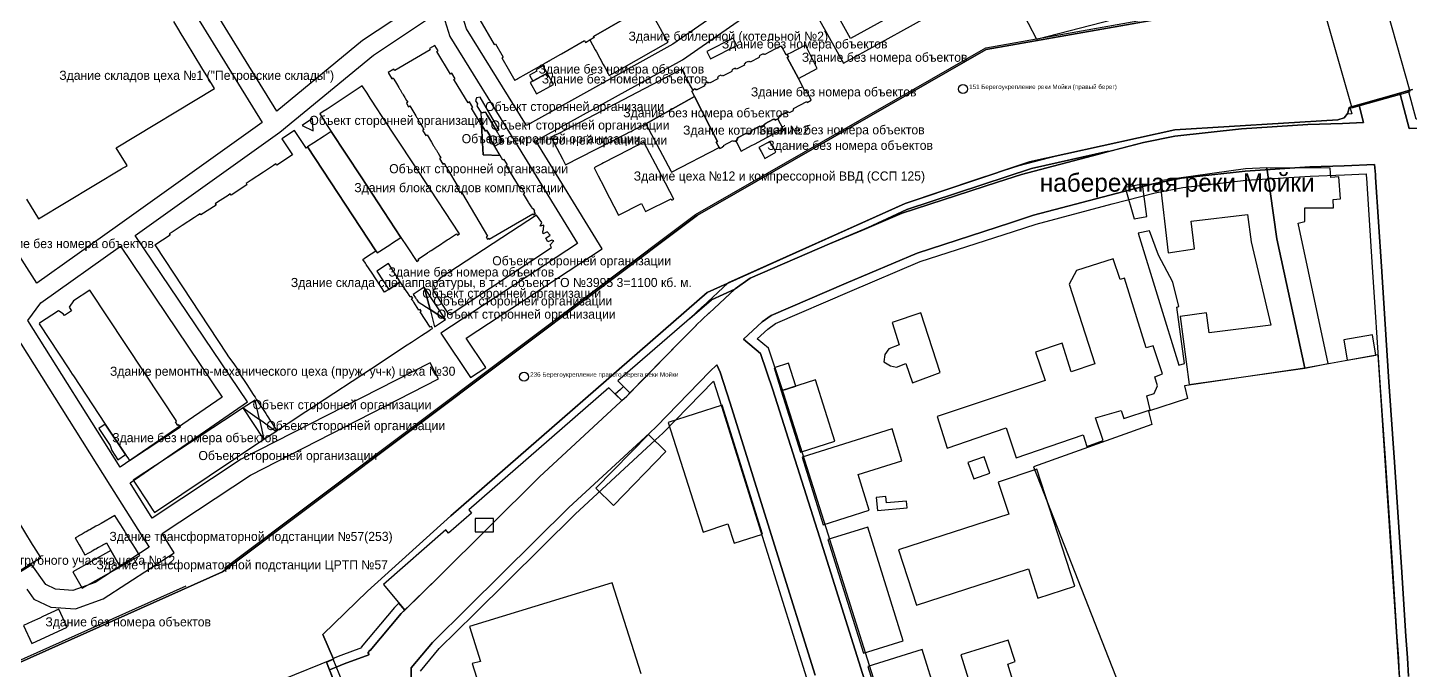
# Model space of a CAD drawing. Extents: x -1571 to 863, y -881 to 2148.
# Drawn here: x -115.9 to 339.2, y 1135.4 to 1347.2 of the extents above; entities that cross this region are included whole.
import ezdxf

# ---------------------------------------------------------------- set-up
doc = ezdxf.new("R2010")
doc.units = 0
for name, color, linetype in [('AREAS', 62, 'CONTINUOUS'), ('BRIDGES', 34, 'CONTINUOUS'), ('BUILDINGS_CONTEXT', 9, 'CONTINUOUS'), ('BUILDINGS_SHIPYARD', 6, 'CONTINUOUS'), ('FENCE', 1, 'CONTINUOUS'), ('LABELS', 7, 'CONTINUOUS'), ('LAND_EDGE', 8, 'CONTINUOUS'), ('ROADS_CITY', 8, 'CONTINUOUS'), ('ROADS_INTERNAL', 250, 'CONTINUOUS'), ('SIDEWALKS', 9, 'CONTINUOUS'), ('WATER', 5, 'CONTINUOUS'), ('ZONE_SHIPYARD', 1, 'CONTINUOUS')]:
    doc.layers.add(name, color=color, linetype=linetype)

msp = doc.modelspace()

# ---------------------------------------------------------------- linework, layer by layer
at = {"layer": 'AREAS'}
for points in [[(158.928, 1280.546), (171.949, 1286.064), (203.338, 1296.258), (211.222, 1298.817), (236.717, 1305.569), (239.92, 1306.408), (239.9, 1306.5), (214.5, 1300.8), (173.5, 1287.3)], [(78.3, 1230.8), (82.325, 1226.857), (98.732, 1243.732), (104.189, 1249.115), (104.133, 1249.175), (106.255, 1251.153), (108.32, 1253.19), (108.378, 1253.132), (116.887, 1261.062), (109.2, 1257.5)], [(215.2, 1202.5), (247.8, 1119.3), (263.2, 1121.8), (282.4, 1131.2), (336, 1128.2), (328.6, 1239.4), (304.5, 1235), (264.9, 1229.2), (265.9, 1225), (253, 1220.9), (254.1, 1216.4)], [(1.2, 1163.7), (8.207, 1155.291), (19.282, 1166.182), (52.554, 1199.152), (79.264, 1223.955), (79.664, 1224.318), (75.4, 1228.5), (29.3, 1188.3), (30.2, 1187.2), (22.6, 1180.6), (21.7, 1181.7)]]:
    msp.add_lwpolyline(points, close=True, dxfattribs=at)
at = {"layer": 'BRIDGES'}
for points in [[(309.48, 1357.77), (319.98, 1320.77), (339.22, 1326.23), (328.72, 1363.23)], [(-44.061, 1113.475), (-10.461, 1127.075), (-15.339, 1139.125), (-48.939, 1125.525)]]:
    msp.add_lwpolyline(points, close=True, dxfattribs=at)
at = {"layer": 'BUILDINGS_CONTEXT'}
for points in [[(295.3, 1277.6), (292, 1301), (285, 1300.7), (256.8, 1296.7), (259.5, 1273), (268.2, 1274.3), (267.1, 1283.5), (285.6, 1285.6), (286.8, 1276.6), (293.3, 1249.2), (273, 1246.7), (272.1, 1253.3), (263.5, 1252), (266.4, 1229.6), (304.5, 1235)], [(312.9, 1300.9), (292, 1301), (295.3, 1277.6), (304.5, 1235), (312.2, 1236.5), (302.3, 1282.8), (304.5, 1283.4), (304.5, 1287.8), (313.9, 1287.9), (313.8, 1290.6), (316.2, 1290.8), (315.7, 1298.1), (313.1, 1297.9)], [(251.1, 1295.7), (245.4, 1294.5), (248.3, 1284.2), (252.5, 1285)], [(256.3, 1272.3), (253.4, 1280.3), (249.7, 1279.5), (263, 1236), (264.9, 1236.5), (262.4, 1255.1), (263, 1255.3), (261.1, 1263.4)], [(243.7, 1264.2), (241.4, 1271), (229.3, 1267.2), (226.9, 1262.7), (235.4, 1236.4), (227.6, 1233.8), (224.6, 1243.3), (215.8, 1240.3), (219, 1231), (183.5, 1219.1), (186.8, 1208.7), (206.2, 1215.3), (209.5, 1205.5), (231.5, 1213.1), (232.8, 1209.2), (238.1, 1211.2), (235.6, 1218.6), (244, 1221.1), (244.9, 1218.4), (253.6, 1221.3), (252.5, 1225.9), (254.9, 1226.7), (256, 1229.2), (255.1, 1232.2), (257.7, 1233.1), (254.6, 1242.4), (252.3, 1241.7), (245.2, 1264.7)], [(184.5, 1233.6), (178.1, 1253.3), (168.7, 1250.1), (171, 1242.7), (167.6, 1241.4), (166.2, 1239.5), (165.9, 1237.1), (168.1, 1235.8), (170.1, 1235.4), (173.2, 1236.6), (175.4, 1230.2)], [(326.8, 1246), (317.3, 1244.4), (318.433, 1237.672), (327.933, 1239.272)], [(136.908, 1229.074), (134.588, 1236.638), (129.781, 1235.163), (132.1, 1227.6)], [(149.767, 1210.937), (143.38, 1231.162), (132.1, 1227.6), (138.487, 1207.375)], [(112.7, 1222.8), (94.9, 1217.1), (106.4, 1181), (114.6, 1183.7), (116.6, 1177.4), (126, 1180.3)], [(76.9, 1189.8), (94.2, 1207.5), (88.434, 1213.135), (71.134, 1195.435)], [(168.7, 1215), (139, 1205.7), (146, 1183.4), (161.1, 1188.2), (157.5, 1200), (171.9, 1204.5)], [(207.1, 1186.9), (170.8, 1175.1), (176.7, 1156.9), (213.5, 1168.9), (216.6, 1159.2), (228.8, 1163.2), (216.3, 1201.7), (203.6, 1197.5)], [(193.589, 1203.931), (195.5, 1198.5), (200.811, 1200.369), (198.9, 1205.8)], [(173.6, 1189), (173.4, 1191.2), (166.8, 1190.6), (166.6, 1192.7), (163.4, 1192.4), (163.8, 1188.1)], [(31.4, 1185.5), (31.4, 1181.1), (37.4, 1181.1), (37.4, 1185.5)], [(147.499, 1178.502), (159.2, 1141.1), (172.301, 1145.198), (160.6, 1182.6)], [(206.9, 1145.4), (191.3, 1140.5), (198.7, 1116.5), (213.6, 1121.1), (211.4, 1127.9), (209.8, 1127.4), (206.7, 1137.5), (209.1, 1138.3)], [(160.6, 1136.7), (170.1, 1106.4), (188.025, 1112.02), (178.525, 1142.32)]]:
    msp.add_lwpolyline(points, close=True, dxfattribs=at)
msp.add_lwpolyline([(86, 1134.3), (76.5, 1164.3), (29.5, 1149.9), (33.2, 1138.3), (30.4, 1137.7), (36.2, 1119.4)], dxfattribs=at)
at = {"layer": 'BUILDINGS_SHIPYARD'}
for points in [[(32.88, 1349.84), (37.63, 1341.63), (38.08, 1341.88), (40.62, 1337.48), (40.18, 1337.23), (42.66, 1332.94), (43.59, 1331.34), (44.44, 1329.85), (44.69, 1329.99), (45.12, 1330.24), (45.49, 1330.45), (53.66, 1335.11), (53.84, 1335.21), (54.01, 1335.3), (54.19, 1335.41), (54.37, 1335.51), (54.54, 1335.61), (54.71, 1335.71), (54.89, 1335.8), (55.04, 1335.89), (55.19, 1335.98), (55.35, 1336.07), (55.51, 1336.16), (55.67, 1336.25), (55.82, 1336.34), (55.97, 1336.42), (56.04, 1336.46), (57.05, 1337.03), (59.55, 1338.46), (59.86, 1338.63), (67.41, 1342.95), (67.75, 1342.36), (69.13, 1343.16), (70.56, 1343.99), (70.37, 1344.32), (85.03, 1352.8)], [(-116.31, 1290.73), (-112.36, 1284.19), (-84.99, 1300.69), (-84.78, 1300.82), (-84.66, 1300.89), (-83.85, 1301.38), (-83.2, 1301.77), (-86.75, 1307.67), (-54.46, 1327.14), (-56.65, 1330.79), (-58.57, 1333.96), (-63.6, 1342.31), (-65.34, 1345.2), (-66.46, 1347.04), (-67.76, 1349.21)], [(-157.34, 1144.44), (-111.59, 1172.59), (-112.38, 1173.87), (-113.88, 1176.29), (-114.3, 1176.96), (-119.42, 1185.25)]]:
    msp.add_lwpolyline(points, dxfattribs=at)
for points in [[(70.91, 1339.93), (71.29, 1339.23), (73.56, 1335.1), (74.03, 1334.25), (74.96, 1332.54), (75.55, 1331.47), (79.62, 1333.77), (94.92, 1342.42), (93.54, 1344.84), (93.09, 1345.63), (92.41, 1346.81), (92.25, 1347.1), (88.29, 1354.05), (85.31, 1352.33), (85.03, 1352.8), (70.37, 1344.32), (70.56, 1343.99), (69.13, 1343.16)], [(108.856, 1336.968), (117.568, 1341.344), (116.35, 1343.77), (107.638, 1339.394)], [(49.11, 1289.48), (48.95, 1289.74), (47.31, 1292.44), (47.75, 1292.69), (46.71, 1294.4), (46.58, 1294.61), (46.15, 1294.36), (41.63, 1301.79), (42.06, 1302.04), (40.98, 1303.83), (40.54, 1303.58), (39.6, 1305.12), (34.07, 1305.3), (33.49, 1315.18), (30.16, 1320.66), (30.59, 1320.92), (29.48, 1322.75), (29.05, 1322.49), (24.58, 1329.84), (24.39, 1330.15), (24.83, 1330.4), (23.74, 1332.2), (23.3, 1331.94), (18.8, 1339.36), (19.23, 1339.61), (18.15, 1341.38), (16.38, 1340.36), (16.63, 1339.93), (4.91, 1333.12), (4.66, 1333.56), (2.75, 1332.44), (3.97, 1330.4), (4.4, 1330.66), (4.67, 1330.2), (5.47, 1328.85), (6.28, 1327.5), (6.4, 1327.29), (6.53, 1327.07), (6.66, 1326.86), (6.79, 1326.64), (6.91, 1326.43), (7.04, 1326.21), (7.17, 1326), (7.3, 1325.79), (7.43, 1325.57), (7.55, 1325.36), (7.68, 1325.14), (8.22, 1324.24), (8.38, 1323.97), (8.8, 1323.26), (9.19, 1322.62), (8.76, 1322.36), (9.46, 1321.18), (9.89, 1321.43), (11.18, 1319.27), (11.87, 1318.12), (12, 1317.9), (12.13, 1317.69), (12.25, 1317.47), (12.38, 1317.26), (12.51, 1317.04), (12.64, 1316.83), (12.76, 1316.61), (12.89, 1316.4), (13.02, 1316.18), (13.15, 1315.97), (13.28, 1315.75), (13.4, 1315.54), (13.44, 1315.48), (14.07, 1314.42), (14.5, 1313.71), (14.07, 1313.45), (14.92, 1312.03), (15.14, 1311.66), (15.57, 1311.91), (16.98, 1309.54), (17.58, 1308.53), (17.71, 1308.31), (17.84, 1308.1), (17.97, 1307.88), (18.09, 1307.67), (18.22, 1307.45), (18.35, 1307.24), (18.48, 1307.03), (18.61, 1306.81), (18.73, 1306.6), (18.86, 1306.38), (18.99, 1306.17), (19.05, 1306.07), (19.74, 1304.91), (20.08, 1304.33), (19.65, 1304.08), (20.72, 1302.28), (21.15, 1302.54), (22.33, 1300.57), (25.7, 1294.91), (25.27, 1294.65), (26.31, 1292.91), (26.52, 1293.03), (26.74, 1293.16), (27.17, 1292.44), (35.46, 1278.53), (35.03, 1278.28), (35.45, 1277.57), (35.88, 1277.82), (36.04, 1277.55), (45.97, 1283.31), (46.23, 1283.46), (50.4, 1285.88), (50.58, 1285.58), (51.25, 1285.97), (51.16, 1286.11), (50.82, 1286.68), (51.04, 1286.81), (50.6, 1287.53), (50.38, 1287.4), (49.91, 1288.18)], [(134.51, 1337.61), (134.12, 1338.34), (133.81, 1338.18), (133.56, 1338.67), (132.61, 1340.46), (132.3, 1341.04), (131.67, 1341.01), (126.73, 1338.39), (126.66, 1338.54), (126.37, 1338.39), (126.24, 1338.62), (124.9, 1337.91), (125, 1337.73), (124.76, 1337.6), (124.85, 1337.44), (121.88, 1335.87), (121.77, 1336.08), (121.36, 1335.86), (121.22, 1336.12), (120.22, 1335.59), (120.32, 1335.4), (119.91, 1335.18), (120.06, 1334.89), (117.44, 1333.5), (117.33, 1333.72), (117.06, 1333.58), (116.93, 1333.83), (115.9, 1333.28), (116.01, 1333.08), (115.78, 1332.96), (115.86, 1332.79), (112.85, 1331.2), (112.69, 1331.49), (112.34, 1331.31), (112.21, 1331.57), (111.42, 1331.15), (111.52, 1330.97), (111.13, 1330.76), (111.32, 1330.4), (108.56, 1328.94), (108.45, 1329.16), (108.05, 1328.95), (107.9, 1329.25), (107.1, 1328.82), (107.25, 1328.53), (106.83, 1328.31), (106.94, 1328.09), (104.6, 1326.85), (104.27, 1326.67), (104.14, 1326.92), (103.85, 1326.76), (103.69, 1327.07), (103, 1326.71), (103.13, 1326.47), (102.71, 1326.25), (103.56, 1324.59), (111.15, 1309.76), (110.72, 1309.54), (111.7, 1307.69), (111.88, 1307.35), (112.85, 1307.86), (112.78, 1308), (113.22, 1308.23), (113.12, 1308.41), (116.18, 1310.02), (116.29, 1309.8), (116.72, 1310.03), (116.87, 1309.74), (117.19, 1309.9), (117.67, 1310.16), (117.52, 1310.45), (117.91, 1310.66), (117.79, 1310.88), (120.73, 1312.43), (120.84, 1312.21), (121.27, 1312.43), (121.42, 1312.14), (122.22, 1312.56), (122.06, 1312.86), (122.46, 1313.06), (122.34, 1313.28), (125.08, 1314.73), (125.19, 1314.51), (125.62, 1314.74), (125.77, 1314.44), (126.57, 1314.86), (126.42, 1315.16), (126.81, 1315.37), (126.7, 1315.58), (129.57, 1317.11), (129.68, 1316.91), (130, 1317.08), (130.16, 1316.77), (131.01, 1317.22), (131.44, 1317.45), (131.27, 1317.76), (131.6, 1317.93), (131.49, 1318.12), (134.29, 1319.6), (134.42, 1319.35), (134.74, 1319.52), (134.9, 1319.22), (136.17, 1319.89), (136.01, 1320.2), (136.33, 1320.37), (136.21, 1320.61), (140.55, 1322.91), (140.71, 1322.6), (142.05, 1323.31), (141.53, 1324.3), (140.91, 1325.49), (140.32, 1326.61), (139.95, 1326.42), (137.79, 1330.49), (134.13, 1337.41)], [(134.51, 1337.61), (134.13, 1337.41), (137.79, 1330.49), (144, 1333.77), (140.12, 1341.47), (136.99, 1339.84), (135.47, 1339.04), (134.12, 1338.34)], [(53.78, 1334.64), (51.45, 1333.37), (51.71, 1332.9), (49.31, 1331.59), (50.38, 1329.62), (55.11, 1332.2)], [(55.11, 1332.2), (49.518, 1329.15), (51.532, 1325.457), (57.124, 1328.508)], [(103.56, 1324.59), (102.71, 1326.25), (103.13, 1326.47), (103, 1326.71), (102.88, 1326.94), (102.27, 1328.1), (102, 1328.59), (101.58, 1329.39), (101.17, 1330.17), (101.02, 1330.46), (100.89, 1330.71), (100.75, 1330.97), (100.62, 1331.22), (100.5, 1331.45), (100.37, 1331.69), (99.42, 1333.51), (93.12, 1330.22), (91.9, 1329.58), (58.94, 1312.39), (57.76, 1311.78), (56.39, 1311.07), (60.1, 1303.96), (60.67, 1302.87), (61.12, 1302.01), (81.05, 1312.19), (82.13, 1312.74), (82.74, 1313.05), (83.44, 1313.41), (87.6, 1315.53)], [(-17.36, 1320.4), (-18.6, 1319.58), (-19.78, 1318.8), (-17.07, 1314.68), (-15.98, 1313.03), (-6.13, 1298.03), (6.96, 1278.12), (9.02, 1274.99), (12.22, 1270.13), (12.89, 1270.57), (12.62, 1270.98), (15.65, 1272.98), (15.86, 1273.12), (16.07, 1273.26), (16.28, 1273.39), (16.49, 1273.53), (16.7, 1273.67), (16.76, 1273.71), (16.91, 1273.8), (18.09, 1274.58), (18.55, 1274.89), (18.73, 1275), (18.83, 1275.07), (18.94, 1275.14), (22.17, 1277.27), (22.41, 1277.42), (22.61, 1277.55), (25.27, 1279.3), (25.54, 1278.89), (26.21, 1279.33), (14.24, 1297.53), (13.26, 1299.02), (3.76, 1313.47), (2.76, 1314.99), (0.35, 1318.66), (-0.66, 1320.19), (-3.18, 1324.03), (-4.21, 1325.59), (-5.79, 1328)], [(96.04, 1299.58), (111.7, 1307.69), (110.72, 1309.54), (111.15, 1309.76), (103.56, 1324.59), (87.6, 1315.53), (95.77, 1300.09)], [(31.81, 1324.05), (31.48, 1323.09), (32.21, 1322.12), (31.98, 1321.48), (33.34, 1319.13), (34.8, 1319.35), (35.37, 1318.39), (36.21, 1316.98), (38.42, 1313.27), (39.24, 1313.53), (33, 1324.35)], [(-21.93, 1313.25), (-22.11, 1317.27), (-25.56, 1315)], [(38.23, 1308.34), (39.99, 1309.41), (40.21, 1309.54), (40.53, 1309.73), (39.87, 1310.84), (39.38, 1311.66), (39.22, 1311.92), (38.69, 1312.82), (36.21, 1316.98), (35.37, 1318.39), (34.8, 1319.35), (33.26, 1319.12), (33.49, 1315.18), (34.74, 1313.13), (35.17, 1313.39), (36.28, 1311.56), (35.85, 1311.3), (37.81, 1308.08)], [(130.16, 1316.77), (130, 1317.08), (129.68, 1316.91), (129.57, 1317.11), (126.7, 1315.58), (126.81, 1315.37), (126.42, 1315.16), (126.57, 1314.86), (125.77, 1314.44), (125.62, 1314.74), (125.19, 1314.51), (125.08, 1314.73), (122.34, 1313.28), (122.46, 1313.06), (122.06, 1312.86), (122.22, 1312.56), (121.42, 1312.14), (121.27, 1312.43), (120.84, 1312.21), (120.73, 1312.43), (117.79, 1310.88), (117.91, 1310.66), (117.52, 1310.45), (117.67, 1310.16), (117.19, 1309.9), (118.96, 1306.56), (122.31, 1308.34), (123.31, 1308.87), (128.57, 1311.67), (129.41, 1312.11), (132.76, 1313.89), (131.01, 1317.22)], [(-34.03, 1214.73), (-34.45, 1214.45), (-34.28, 1214.18), (-33.95, 1214.39), (-33.86, 1214.46), (-31.52, 1215.99), (-30.2, 1216.86), (-24.36, 1220.7), (0.16, 1236.82), (1.56, 1237.74), (9.05, 1242.67), (10.41, 1243.57), (13.72, 1245.74), (16.09, 1247.3), (16.73, 1247.72), (17.36, 1248.13), (17.31, 1248.21), (17.15, 1248.46), (16.97, 1248.72), (16.62, 1248.49), (13.29, 1253.55), (13.64, 1253.79), (13.26, 1254.37), (12.9, 1254.14), (11.16, 1256.78), (11, 1257.03), (10.83, 1257.28), (10.67, 1257.53), (10.46, 1257.85), (10.82, 1258.08), (10.43, 1258.67), (10.08, 1258.43), (9.96, 1258.61), (9.63, 1259.11), (9.07, 1259.97), (8.71, 1260.51), (6.74, 1263.5), (2.93, 1260.99), (1.53, 1260.08), (-2.56, 1266.3), (-4.48, 1269.22), (-4.75, 1269.63), (-5.56, 1270.87), (-4.71, 1271.43), (-2.83, 1272.67), (-1.28, 1273.69), (-23.77, 1307.9), (-24.29, 1307.56), (-24.6, 1308.04), (-28.09, 1313.34), (-32.22, 1310.62), (-28.74, 1305.32), (-33.92, 1301.91), (-34.2, 1302.33), (-34.98, 1301.81), (-38.28, 1299.64), (-42.36, 1296.96), (-43.31, 1296.33), (-44.01, 1295.87), (-43.74, 1295.45), (-48.93, 1292.04), (-49.21, 1292.46), (-49.97, 1291.96), (-53.43, 1289.68), (-54.16, 1289.2), (-53.89, 1288.78), (-58.89, 1285.5), (-59.16, 1285.91), (-59.99, 1285.37), (-60.99, 1284.71), (-65.01, 1282.07), (-68.4, 1279.84), (-69.29, 1279.25), (-69.02, 1278.83), (-74.02, 1275.54), (-73.89, 1275.33), (-50.4, 1239.61), (-50.04, 1239.11), (-47.87, 1236.07), (-46.65, 1234.36), (-46.72, 1234.29), (-46.4, 1233.83), (-46.52, 1233.71), (-43.83, 1229.63), (-41.68, 1226.36), (-41.46, 1226.01), (-41.06, 1225.42), (-40.65, 1224.78), (-40.56, 1224.65), (-40.24, 1224.17), (-40.22, 1224.14), (-37.53, 1220.05), (-37.05, 1219.31), (-34.4, 1215.29)], [(-15.98, 1313.03), (-18.31, 1311.49), (-21.76, 1309.22), (-23.77, 1307.9), (-1.28, 1273.69), (-0.82, 1273), (0.02, 1273.56), (1.24, 1274.36), (3.6, 1275.91), (3.87, 1276.09), (6.96, 1278.12), (-6.13, 1298.03)], [(35.85, 1311.3), (36.28, 1311.56), (35.17, 1313.39), (34.74, 1313.13), (33.49, 1315.18), (34.07, 1305.3), (39.6, 1305.12), (37.81, 1308.08)], [(85.82, 1308.92), (85.09, 1308.55), (84.07, 1308.02), (82, 1306.95), (73.68, 1302.64), (73.14, 1302.37), (70.92, 1301.22), (70.81, 1301.16), (70.6, 1301.05), (71.93, 1298.45), (73.77, 1294.85), (74.13, 1294.16), (78.59, 1285.42), (86.18, 1289.29), (87.5, 1286.64), (95.88, 1290.87), (96.15, 1290.37), (96.84, 1290.74), (92.76, 1298.49), (86.93, 1309.51)], [(124.76, 1307.69), (125.52, 1306.37), (126.15, 1305.26), (126.79, 1304.15), (130.39, 1306.24), (129.81, 1307.27), (129.2, 1308.36), (128.43, 1309.72)], [(17.43, 1260.86), (22.55, 1252.94), (23.19, 1252.72), (56.47, 1274.76), (56.06, 1275.62), (57.26, 1276.99), (56.62, 1277.22), (55.32, 1276.6), (54.7, 1277.9), (56.11, 1278.84), (55.06, 1279.93), (53.76, 1279.3), (53.67, 1280.06), (53.89, 1280.7), (54.02, 1282.09), (52.84, 1281.79), (53.29, 1283.06), (51.62, 1285.45), (19.86, 1264.67), (18.66, 1263.3), (17.47, 1263), (18.3, 1261.27)], [(2.93, 1260.99), (6.747, 1263.505), (2.827, 1269.455), (-0.99, 1266.94)], [(16.54, 1254.33), (14.64, 1261.68), (11.02, 1259.31), (11.73, 1258.23), (11.89, 1257.98), (12.06, 1257.73), (12.22, 1257.48), (12.6, 1256.89)], [(21.66, 1251), (14.64, 1261.68), (16.54, 1254.33)], [(-66.52, 1216.12), (-67.3, 1217.29), (-66.9, 1217.55), (-67.01, 1217.72), (-71.74, 1224.89), (-95.41, 1260.75), (-100.84, 1257.16), (-102.23, 1255.14), (-101.44, 1253.95), (-103.84, 1252.37), (-104.22, 1252.95), (-105.78, 1253.9), (-111.98, 1249.81), (-112.19, 1249.67), (-102.39, 1234.82), (-101.24, 1233.08), (-100.83, 1232.45), (-90.37, 1216.6), (-83.71, 1206.52), (-83.36, 1205.98), (-82.99, 1205.43), (-82.44, 1204.59), (-65.66, 1215.67), (-66.13, 1216.38)], [(21.66, 1251), (16.54, 1254.33), (18.01, 1248.67), (18.04, 1248.62)], [(-44.99, 1221.92), (-39.63, 1218.05), (-41.07, 1224.5)], [(-47.65, 1220.17), (-81.18, 1198.13), (-78.98, 1194.77), (-77.99, 1193.28), (-76.7, 1191.32), (-74.9, 1188.57), (-74.2, 1187.5), (-38.19, 1211.57), (-44.99, 1221.92), (-46.19, 1221.14)], [(-92.54, 1215.17), (-88.79, 1209.5), (-88.25, 1207.91), (-86.23, 1204.86), (-83.71, 1206.52), (-90.37, 1216.6)], [(-39.63, 1218.05), (-38.19, 1211.57), (-34.28, 1214.18)], [(-78.97, 1173.23), (-79.41, 1173.93), (-80.43, 1175.58), (-81.41, 1177.15), (-82.14, 1178.33), (-82.68, 1179.21), (-83.74, 1180.91), (-84.21, 1181.66), (-85.27, 1183.38), (-85.66, 1184), (-86.63, 1185.57), (-87.18, 1186.46), (-91.75, 1183.88), (-92.73, 1183.33), (-93.43, 1182.93), (-94.32, 1182.43), (-94.61, 1182.27), (-95.46, 1181.79), (-95.74, 1181.63), (-96.67, 1181.11), (-96.97, 1180.94), (-97.7, 1180.53), (-98, 1180.36), (-98.84, 1179.88), (-99.17, 1179.7), (-99.99, 1179.24), (-100.24, 1179.09), (-98.92, 1176.75), (-98.22, 1175.51), (-97.07, 1173.46), (-96.77, 1173.62), (-96.02, 1174.05), (-95.74, 1174.21), (-94.96, 1174.65), (-94.65, 1174.82), (-93.77, 1175.32), (-93.46, 1175.49), (-92.6, 1175.98), (-92.31, 1176.14), (-91.53, 1176.58), (-91.21, 1176.76), (-90.33, 1177.26), (-89.98, 1177.45), (-88.57, 1174.94), (-85.52, 1169.54)], [(-97.982, 1162.509), (-85.52, 1169.54), (-88.568, 1174.941), (-101.03, 1167.91)], [(-105.62, 1155.6), (-110.9, 1153.15), (-111.96, 1152.65), (-114.46, 1151.49), (-117.31, 1150.17), (-114.55, 1144.24), (-102.87, 1149.67)]]:
    msp.add_lwpolyline(points, close=True, dxfattribs=at)
at = {"layer": 'FENCE'}
for points in [[(-51.177, 1169.119), (103.928, 1285.646), (199.533, 1340.597), (276.116, 1354.241), (292.086, 1362.545), (294.615, 1365.201), (295.829, 1368.712), (295.053, 1372.3), (292.07, 1379.614)], [(-186.035, 1108.549), (-63.703, 1163.236)]]:
    msp.add_lwpolyline(points, dxfattribs=at)
at = {"layer": 'LAND_EDGE'}
for points in [[(-227.4, 1089.4), (-51.8, 1167.9), (104.6, 1285.4), (199.6, 1340), (275.8, 1353.4)], [(340, 1326.9), (319.1, 1320.9), (318.7, 1319), (317.5, 1317.5), (315.4, 1316.8), (261.7, 1313.6), (213.9, 1303), (172.9, 1289.3), (107.8, 1260), (23.4, 1186.4), (-4, 1161.5), (-18.8, 1147.3), (-15.3, 1139.1), (-17.6, 1138.1), (-12.8, 1126.1)]]:
    msp.add_lwpolyline(points, dxfattribs=at)
at = {"layer": 'OBJECT_POINTS'}
for centre in [(191.97, 1326.99), (47.48, 1232.18)]:
    msp.add_circle(centre, 1.5, dxfattribs=at)
at = {"layer": 'ROADS_CITY'}
for points in [[(343.694, 1314.101), (338.901, 1314.012), (335.844, 1325.275), (335.731, 1325.674), (322.274, 1321.811), (322.356, 1321.525), (323.854, 1316.004), (316.921, 1315.695), (305.45, 1315.292), (283.684, 1313.875), (261.744, 1311.426), (251.445, 1309.429), (236.717, 1305.569), (211.222, 1298.817), (203.338, 1296.258), (171.949, 1286.064), (148.044, 1275.934), (121.967, 1264.642), (116.985, 1261.154), (108.378, 1253.132), (108.32, 1253.19), (106.255, 1251.153), (104.133, 1249.175), (104.189, 1249.115), (98.732, 1243.732), (81.332, 1225.834), (79.264, 1223.955), (52.554, 1199.152), (19.282, 1166.182), (7.052, 1154.155), (-3.139, 1141.995), (-3.556, 1142.001), (-3.563, 1141.489), (-3.892, 1141.097), (-3.573, 1140.83), (-3.577, 1140.571), (-11.741, 1137.532), (-14.316, 1136.502), (-16.581, 1135.552), (-13.609, 1128.124)], [(166.293, 1111.049), (157.691, 1138.255), (144.691, 1179.455), (129.378, 1227.896), (125.369, 1239.812), (119.765, 1244.607), (125.815, 1250.246), (128.833, 1252.358), (153.556, 1263.066), (176.851, 1272.936), (207.662, 1282.942), (215.178, 1285.383), (240.283, 1292.031), (254.555, 1295.771), (263.856, 1297.574), (284.916, 1299.925), (306.15, 1301.308), (317.479, 1301.705), (327.461, 1302.151), (327.724, 1298.862), (327.819, 1297.909), (329.713, 1268.51), (332.213, 1230.5), (334.013, 1203.998), (336.313, 1169.403), (337.814, 1146.694), (338.31, 1139.547), (338.61, 1133.358)], [(10.211, 1125.777), (10.363, 1136.311), (17.348, 1144.645), (29.118, 1156.218), (62.246, 1189.048), (88.736, 1213.645), (91.068, 1215.766), (108.668, 1233.868), (110.897, 1236.067), (112.008, 1233.737), (115.31, 1223.44), (130.505, 1174.958), (143.309, 1133.845)]]:
    msp.add_lwpolyline(points, dxfattribs=at)
at = {"layer": 'ROADS_INTERNAL'}
for points in [[(-103.979, 1435.454), (-60.992, 1473.009), (-48.267, 1479.697), (15.734, 1367.794), (18.465, 1359.054), (-5.689, 1343.013), (-33.952, 1319.705), (-82.66, 1398.771), (-87.807, 1400.218), (-87.082, 1408.994), (-87.972, 1415.109), (-90.542, 1422.596), (-95.07, 1428.03)], [(25.573, 1356.418), (96.618, 1398.112), (142.318, 1424.912), (181.52, 1447.913), (207.663, 1463.292), (227.268, 1424.434), (179.35, 1395.568), (136.764, 1369.817), (96.511, 1341.749), (48.247, 1315.01), (28.551, 1346.855)], [(-160.565, 1336.735), (-101.231, 1391.756), (-96.301, 1393.918), (-91.128, 1394.92), (-86.54, 1393.629), (-38.723, 1316.011), (-86.345, 1281.94), (-112.874, 1262.978), (-158.815, 1334.84)], [(142.428, 1366.23), (179.798, 1388.827), (193.211, 1364.864), (154.966, 1343.676)], [(-115.867, 1250.758), (-111.573, 1256.533), (-85.365, 1275.265), (-51.846, 1225.486), (-85.426, 1202.346)], [(-245.186, 1128.288), (-243.422, 1137.481), (-232.44, 1161.504), (-226.478, 1171.505), (-209.85, 1189.785), (-120.433, 1246.748), (-88.84, 1196.503), (-78.336, 1179.798), (-75.923, 1175.997), (-93.75, 1164.4), (-101.026, 1161.739), (-106.719, 1162.151), (-109.909, 1163.674), (-114.591, 1170.228), (-228.211, 1099.955), (-233.438, 1097.603), (-241.877, 1113.965), (-244.829, 1121.069)]]:
    msp.add_lwpolyline(points, close=True, dxfattribs=at)
for points in [[(-116.209, 1162.172), (-113.891, 1158.926), (-108.281, 1156.249), (-100.174, 1155.661), (-91.05, 1159), (-67.677, 1174.203), (-71.69, 1180.524), (-42.584, 1199.806), (19.356, 1231.484), (16.624, 1236.826), (-45.616, 1204.994), (-74.896, 1185.598), (-82.229, 1197.262), (-43.554, 1223.914), (-80.483, 1278.757), (-32.871, 1312.82), (-2.111, 1338.187), (20.326, 1353.087), (23.049, 1344.345), (44.645, 1309.428), (65.027, 1276.11), (20.135, 1246.55), (29.853, 1231.908), (34.853, 1235.226), (28.465, 1244.85), (73.173, 1274.29), (51.394, 1309.894), (99.689, 1336.651), (137.392, 1362.94), (152.634, 1335.524), (198.749, 1361.073)], [(205.151, 1364.591), (216.137, 1343.397), (241.252, 1349.896)]]:
    msp.add_lwpolyline(points, dxfattribs=at)
at = {"layer": 'SIDEWALKS'}
for points in [[(102.087, 1251.37), (102.095, 1251.361), (109.2, 1257.5), (116.887, 1261.062), (116.985, 1261.154), (121.967, 1264.642), (148.044, 1275.934), (158.928, 1280.546), (173.5, 1287.3), (214.5, 1300.8), (239.9, 1306.5), (239.92, 1306.408), (251.445, 1309.429), (261.744, 1311.426), (283.684, 1313.875), (305.45, 1315.292), (316.921, 1315.695), (323.854, 1316.004), (322.356, 1321.525), (322.274, 1321.811), (335.731, 1325.674), (319.391, 1320.983), (319.465, 1320.722), (319.978, 1318.834), (318.515, 1318.769), (317.5, 1317.5), (315.4, 1316.8), (261.7, 1313.6), (222.49, 1304.905), (210.374, 1301.696), (202.412, 1299.111), (197.08, 1297.38), (172.9, 1289.3), (114.659, 1263.087), (106.27, 1255.268), (106.213, 1255.326), (104.178, 1253.319)], [(335.731, 1325.674), (335.844, 1325.275), (338.901, 1314.012), (343.694, 1314.101), (369.37, 1313.698), (388.298, 1312.56), (422.557, 1302.191), (443.404, 1295.309), (467.586, 1284.813), (434.5, 1300.1), (388.8, 1313.6), (348.2, 1316.8), (348.223, 1317.03), (343.689, 1317.101), (341.184, 1317.055), (338.735, 1326.078), (338.614, 1326.502)], [(77.518, 1226.422), (79.664, 1224.318), (81.332, 1225.834), (82.325, 1226.857), (80.182, 1228.956), (79.245, 1227.992)], [(-17.6, 1138.1), (-16.581, 1135.552), (-14.316, 1136.502), (-11.741, 1137.532), (-3.577, 1140.571), (-3.573, 1140.83), (-3.892, 1141.097), (-3.563, 1141.489), (-3.556, 1142.001), (-3.139, 1141.995), (7.052, 1154.155), (8.207, 1155.291), (6.28, 1157.604), (4.845, 1156.193), (-6.191, 1143.024), (-6.005, 1142.868), (-12.821, 1140.331), (-15.387, 1139.304), (-15.3, 1139.1)]]:
    msp.add_lwpolyline(points, close=True, dxfattribs=at)
for points in [[(338.61, 1133.358), (338.31, 1139.547), (337.814, 1146.694), (336.313, 1169.403), (334.013, 1203.998), (332.213, 1230.5), (329.713, 1268.51), (327.819, 1297.909), (327.724, 1298.862), (327.461, 1302.151), (317.479, 1301.705), (306.15, 1301.308), (284.916, 1299.925), (263.856, 1297.574), (254.555, 1295.771), (240.283, 1292.031), (215.178, 1285.383), (207.662, 1282.942), (176.851, 1272.936), (153.556, 1263.066), (128.833, 1252.358), (125.815, 1250.246), (119.765, 1244.607), (125.369, 1239.812), (129.378, 1227.896), (144.691, 1179.455), (157.691, 1138.255), (166.293, 1111.049)], [(169.155, 1111.948), (160.552, 1139.159), (147.552, 1180.359), (132.23, 1228.826), (127.949, 1241.553), (124.268, 1244.703), (127.707, 1247.908), (130.304, 1249.726), (154.738, 1260.308), (177.902, 1270.123), (208.588, 1280.089), (216.026, 1282.504), (241.048, 1289.13), (255.222, 1292.844), (264.309, 1294.606), (285.18, 1296.936), (306.3, 1298.311), (317.598, 1298.708), (324.701, 1299.025), (324.736, 1298.593), (324.829, 1297.663), (326.719, 1268.315), (329.22, 1230.3), (331.02, 1203.797), (333.32, 1169.205), (334.821, 1146.492), (335.315, 1139.371), (335.471, 1136.152), (336, 1128.2)], [(143.309, 1133.845), (130.505, 1174.958), (115.31, 1223.44), (112.008, 1233.737), (110.897, 1236.067), (108.668, 1233.868), (91.068, 1215.766), (88.736, 1213.645), (62.246, 1189.048), (29.118, 1156.218), (17.348, 1144.645), (10.363, 1136.311), (10.211, 1125.777)], [(13.347, 1135.201), (19.555, 1142.607), (31.225, 1154.083), (64.324, 1186.883), (90.766, 1211.436), (93.155, 1213.608), (109.817, 1230.746), (112.451, 1222.533), (127.641, 1174.063), (140.448, 1132.942)]]:
    msp.add_lwpolyline(points, dxfattribs=at)
at = {"layer": 'WATER'}
for points in [[(275.8, 1353.4), (199.6, 1340), (104.6, 1285.4), (-51.8, 1167.9), (-227.4, 1089.4)], [(-12.8, 1126.1), (-17.6, 1138.1), (-15.3, 1139.1), (-18.8, 1147.3), (-4, 1161.5), (23.4, 1186.4), (107.8, 1260), (172.9, 1289.3), (213.9, 1303), (261.7, 1313.6), (315.4, 1316.8), (317.5, 1317.5), (318.7, 1319), (319.1, 1320.9), (340, 1326.9)]]:
    msp.add_lwpolyline(points, dxfattribs=at)
at = {"layer": 'ZONE_SHIPYARD'}
msp.add_lwpolyline([(-227.4, 1089.4), (-51.8, 1167.9), (104.6, 1285.4), (199.6, 1340), (275.8, 1353.4)], dxfattribs=at)

# ---------------------------------------------------------------- texts
at = {"layer": 'LABELS'}
for s, height, p in [('Здание бойлерной (котельной №2)', 3, (81.885, 1342.917)), ('Здание без номера объектов', 3, (112.603, 1340.369)), ('Здание без номера объектов', 3, (138.931, 1335.972)), ('Здание без номера объектов', 3, (52.266, 1332.092)), ('Здание складов цеха №1 ("Петровские склады")', 3, (-105.51, 1330.024)), ('Здание без номера объектов', 3, (53.321, 1328.829)), ('Здание без номера объектов', 3, (122.158, 1324.565)), ('151 Берегоукрепление реки Мойки (правый берег)', 1.5, (193.97, 1326.99)), ('Объект сторонней организации', 3, (34.691, 1319.745)), ('Здание без номера объектов', 3, (80.145, 1317.67)), ('Объект сторонней организации', 3, (-23.2, 1315.173)), ('Объект сторонней организации', 3, (36.472, 1313.634)), ('Объект сторонней организации', 3, (26.959, 1309.142)), ('Объект сторонней организации', 3, (35.714, 1308.68)), ('Здание котельной №2', 3, (99.833, 1311.955)), ('Здание без номера объектов', 3, (124.855, 1312.068)), ('Здание без номера объектов', 3, (127.585, 1306.949)), ('Объект сторонней организации', 3, (3.091, 1299.249)), ('Здание цеха №12 и компрессорной ВВД (ССП 125)', 3, (83.587, 1296.835)), ('набережная реки Мойки', 6, (217.249, 1293.172)), ('Здания блока складов комплектации', 3, (-8.406, 1293.013)), ('Здание без номера объектов', 3, (-128.878, 1274.582)), ('Объект сторонней организации', 3, (37.011, 1268.902)), ('Здание без номера объектов', 3, (2.878, 1265.222)), ('Здание склада спецаппаратуры, в т.ч. объект ГО №3995 3=1100 кб. м.', 3, (-29.285, 1261.747)), ('Объект сторонней организации', 3, (13.966, 1258.201)), ('Объект сторонней организации', 3, (17.613, 1255.67)), ('Объект сторонней организации', 3, (18.742, 1251.314)), ('Здание ремонтно-механического цеха (пруж. уч-к) цеха №30', 3, (-88.826, 1232.509)), ('236 Берегоукрепление правого берега реки Мойки', 1.5, (49.48, 1232.18)), ('Объект сторонней организации', 3, (-41.897, 1221.49)), ('Объект сторонней организации', 3, (-37.367, 1214.6)), ('Здание без номера объектов', 3, (-88.077, 1210.62)), ('Объект сторонней организации', 3, (-59.719, 1204.728)), ('Здание трансформаторной подстанции №57(253)', 3, (-89.016, 1178.071)), ('Здание цеха №7 и новотрубного участка цеха №12', 3, (-163.391, 1170.216)), ('Здание трансформаторной подстанции ЦРТП №57', 3, (-93.275, 1168.725)), ('Здание без номера объектов', 3, (-110.087, 1149.92))]:
    msp.add_text(s, height=height, dxfattribs=at).set_placement(p)

doc.saveas('drawing.dxf')
